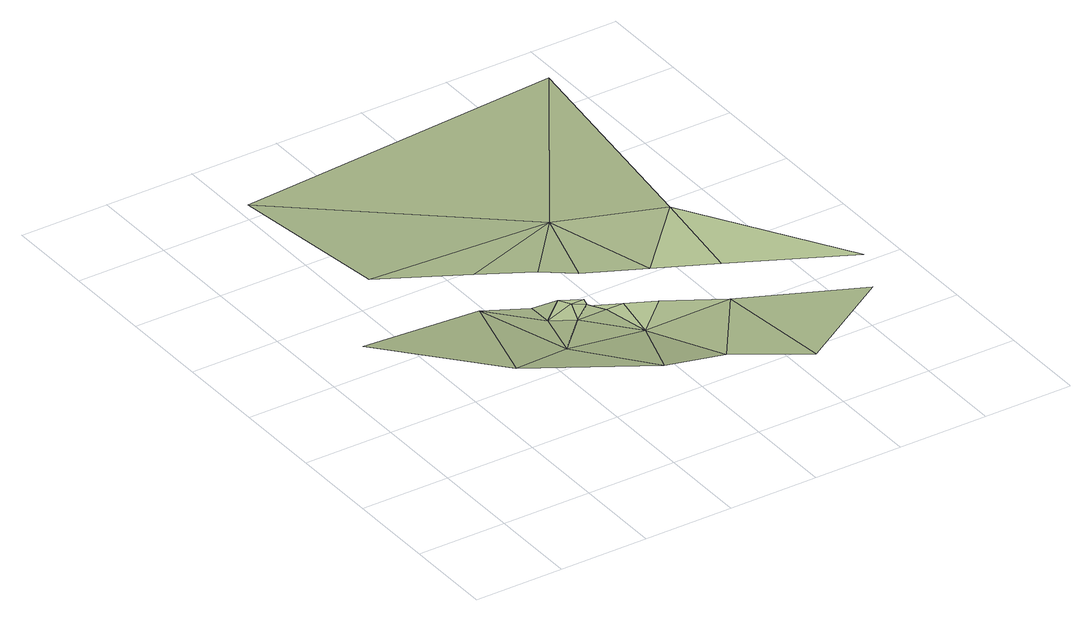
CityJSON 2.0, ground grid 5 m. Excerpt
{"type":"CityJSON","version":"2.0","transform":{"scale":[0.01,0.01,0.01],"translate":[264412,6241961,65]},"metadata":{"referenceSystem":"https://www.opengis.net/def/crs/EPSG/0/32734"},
"CityObjects":{
"terrain1":{"type":"TINRelief","geometry":[{"type":"CompositeSurface","lod":"1","boundaries":[[[0,1,2]],[[3,4,1]],[[1,4,2]],[[2,4,5]],[[5,4,6]],[[7,4,3]],[[2,5,8]],[[7,6,4]],[[9,8,5]],[[6,10,5]],[[9,5,10]],[[7,3,11]],[[10,6,12]],[[9,10,13]],[[6,14,12]],[[13,10,12]],[[7,14,6]],[[15,16,17]],[[17,16,18]],[[12,19,13]],[[12,14,19]],[[14,20,19]],[[7,20,14]],[[21,20,7]],[[17,18,22]],[[11,23,7]],[[7,23,21]],[[23,11,24]],[[22,25,17]],[[26,17,25]],[[27,23,24]],[[28,17,26]],[[29,15,17]],[[28,26,30]],[[30,31,28]],[[17,28,29]]]}]}
},
"vertices":[
[9,1256,380],[399,491,520],[742,1329,290],[1042,148,490],[792,633,420],[935,1014,330],[1062,938,330],[1317,728,290],[967,1204,290],[1079,1141,330],[1116,1076,330],[1472,245,350],[1177,1032,330],[1191,1078,330],[1266,992,290],[479,2970,130],[454,1867,290],[1527,1886,230],[903,1617,290],[1207,1070,290],[1365,993,290],[1523,915,290],[1177,1464,290],[1839,760,270],[1841,4,350],[1352,1366,270],[1668,1211,270],[2472,450,280],[2079,1649,250],[2440,3255,20],[1985,1056,270],[2617,746,260]
]}
